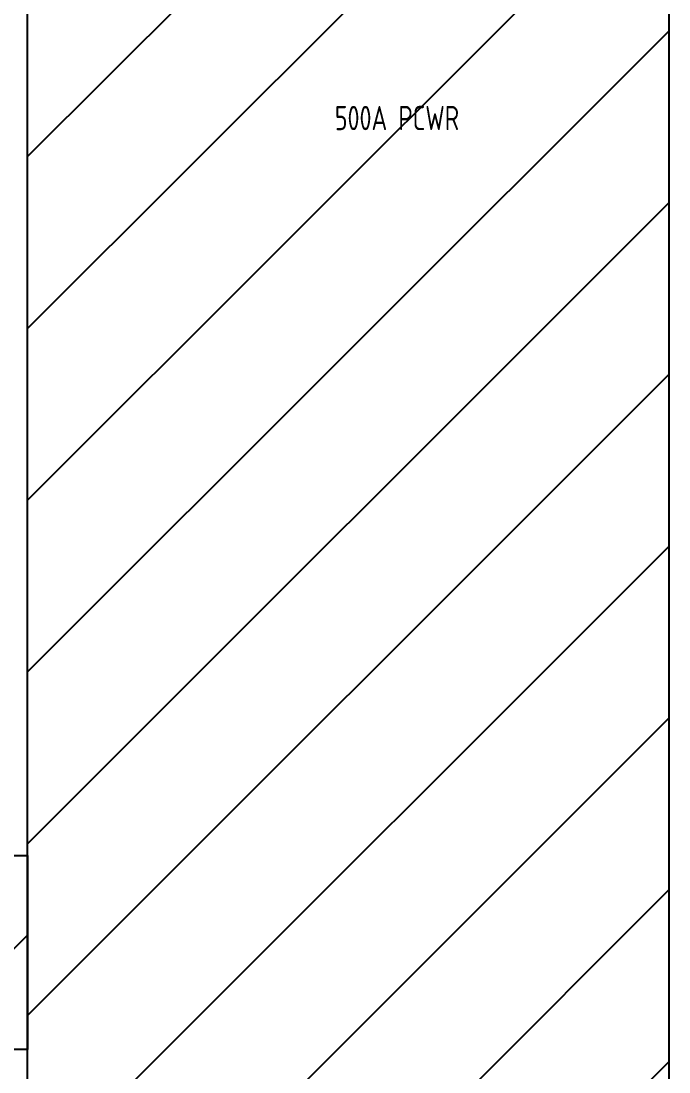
# Model space of a CAD drawing. Extents: x -181672 to 290600, y -29000 to 395522.
# Drawn here: x 14119 to 17450, y 38610 to 44019 of the extents above; entities that cross this region are included whole.
import ezdxf

# ---------------------------------------------------------------- set-up
doc = ezdxf.new("R2010")
doc.units = 0
doc.header["$LTSCALE"] = 10
doc.layers.add('XFM7P20PCW$0$U-PCW-TXT', color=252, linetype='Continuous')
doc.styles.add('XFM7P20PCW$0$aa-txt', font='isocp.shx', dxfattribs={"bigfont": 'chineset'})
pattern_1 = [(45, (0, 0), (-441.942, 441.942), [])]

# ---------------------------------------------------------------- blocks, each defined once
blk = doc.blocks.new('XFM7P20PCW')
h = blk.add_hatch()
h.set_pattern_fill('ANSI31', color=256, scale=5000)
h.set_pattern_definition(pattern_1)
h.paths.add_polyline_path([(14152.5, 47875), (17450, 47875), (17450, 29915), (14152.5, 29915)])
for points in [[(14152.5, 47875), (17450, 47875), (17450, 29915), (14152.5, 29915)], [(0, 47628.74811), (17450, 47628.74811), (17450, 29915), (0, 29915)]]:
    blk.add_lwpolyline(points, close=True)
at = {"layer": 'XFM7P20PCW$0$U-PCW-TXT', "style": 'XFM7P20PCW$0$aa-txt', "width": 0.8}
blk.add_text('500A PCWR', height=124.999975, dxfattribs=at).set_placement((15732.05783, 43456.90663))
blk = doc.blocks.new('XFM7Q20PCW-200K')
h = blk.add_hatch()
h.set_pattern_fill('ANSI31', color=256, scale=5000)
h.set_pattern_definition(pattern_1)
h.paths.add_polyline_path([(14152.5, 47875), (17450, 47875), (17450, 29915), (14152.5, 29915)])
h = blk.add_hatch()
h.set_pattern_fill('ANSI31', color=256, scale=5000)
h.set_pattern_definition([(45, (0.02, 413.7), (-441.942, 441.942), [])])
h.paths.add_polyline_path([(155.3, 39724.9), (14152.5, 39724.9), (14152.5, 38726), (155.3, 38726)])
for points in [[(14152.5, 47875), (17450, 47875), (17450, 29915), (14152.5, 29915)], [(0, 47628.7), (17450, 47628.7), (17450, 29915), (0, 29915)], [(155.3, 39724.9), (14152.5, 39724.9), (14152.5, 38726), (155.3, 38726)]]:
    blk.add_lwpolyline(points, close=True)

msp = doc.modelspace()

# ---------------------------------------------------------------- block references
for name in ['XFM7P20PCW', 'XFM7Q20PCW-200K']:
    msp.add_blockref(name, (0, 0))

doc.saveas('drawing.dxf')
